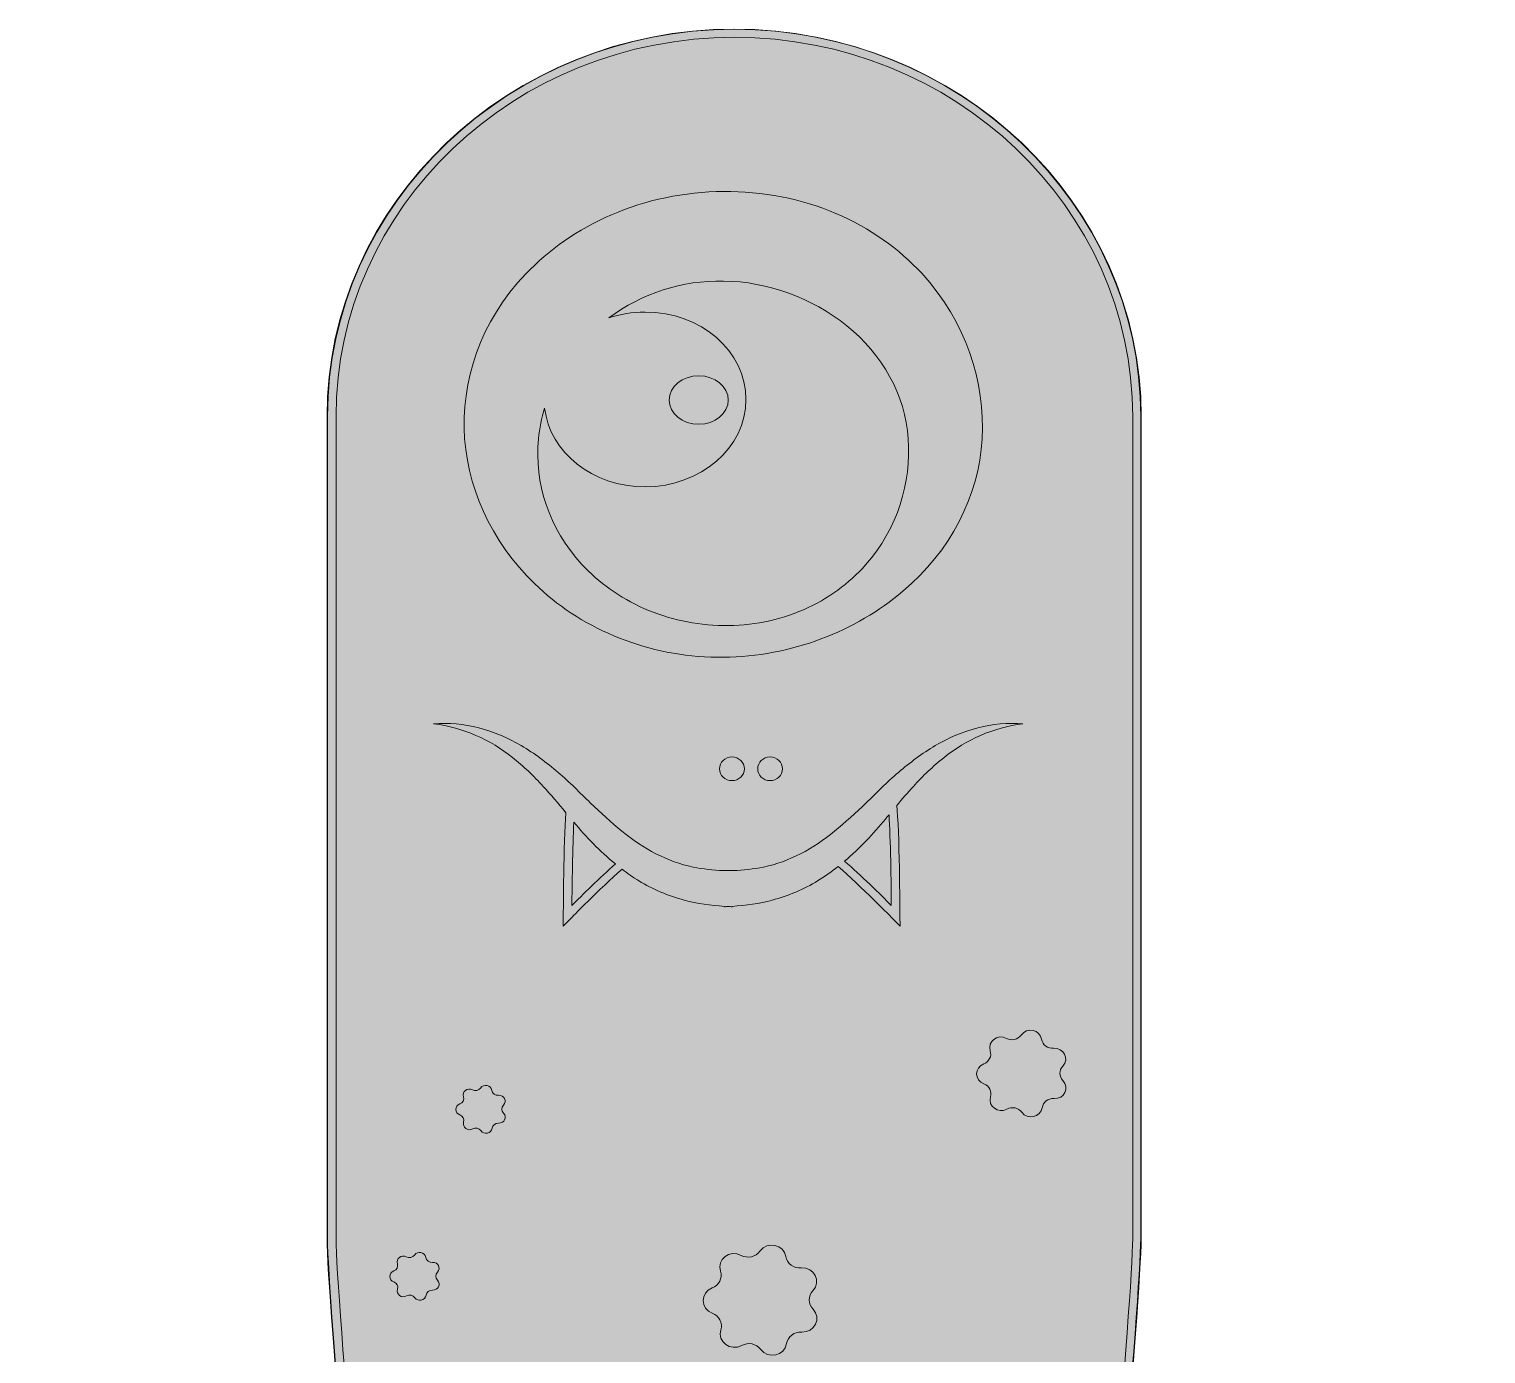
# Model space of a CAD drawing. Header units: millimetres. Extents: x 29 to 230, y -125 to -26.
# Drawn here: x 94.6 to 148.8, y -75.6 to -26.4 of the extents above; entities that cross this region are included whole.
import ezdxf

# ---------------------------------------------------------------- set-up
doc = ezdxf.new("R2010")
doc.units = ezdxf.units.MM
doc.header["$MEASUREMENT"] = 0
doc.layers.add('engraving', color=7, linetype='Continuous')
doc.layers.add('Layer 1', color=7, linetype='Continuous')

# ---------------------------------------------------------------- blocks, each defined once
blk = doc.blocks.new('block 5')
at = {"layer": 'engraving'}
h = blk.add_hatch(color=1, dxfattribs=at)
h.dxf.hatch_style = 2
edge = h.paths.add_edge_path()
edge.add_spline(control_points=[(127.799, -35.428), (126.967, -34.529), (125.886, -33.747), (124.611, -33.205), (123.339, -32.66), (121.878, -32.376), (120.43, -32.386), (118.983, -32.402), (117.537, -32.706), (116.277, -33.251), (115.012, -33.793), (113.938, -34.566), (113.088, -35.446), (111.391, -37.225), (110.66, -39.465), (110.815, -41.581), (110.977, -43.701), (112.005, -45.748), (113.735, -47.262), (115.435, -48.788), (117.918, -49.74), (120.43, -49.697), (122.943, -49.68), (125.361, -48.731), (127.1, -47.243), (128.863, -45.764), (129.934, -43.704), (130.045, -41.581), (130.15, -39.468), (129.462, -37.242), (127.799, -35.428)], knot_values=[0, 0, 0, 0, 1, 1, 1, 2, 2, 2, 3, 3, 3, 4, 4, 4, 5, 5, 5, 6, 6, 6, 7, 7, 7, 8, 8, 8, 9, 9, 9, 10, 10, 10, 10], degree=3, periodic=1)
edge = h.paths.add_edge_path()
edge.add_spline(control_points=[(125.712, -46.271), (125.108, -46.951), (124.324, -47.534), (123.41, -47.932), (122.497, -48.331), (121.463, -48.532), (120.43, -48.523), (119.397, -48.505), (118.38, -48.285), (117.478, -47.886), (116.575, -47.488), (115.797, -46.914), (115.175, -46.253), (113.933, -44.913), (113.403, -43.202), (113.558, -41.581), (113.597, -41.193), (113.676, -40.812), (113.787, -40.44), (113.975, -42.083), (115.573, -43.366), (117.518, -43.366), (119.589, -43.366), (121.268, -41.912), (121.268, -40.117), (121.268, -38.322), (119.589, -36.868), (117.518, -36.868), (117.044, -36.868), (116.592, -36.947), (116.174, -37.086), (117.39, -36.178), (118.917, -35.685), (120.43, -35.717), (122.092, -35.742), (123.71, -36.331), (125.013, -37.38), (126.321, -38.419), (127.191, -39.952), (127.302, -41.581), (127.407, -43.199), (126.92, -44.897), (125.712, -46.271)], knot_values=[0, 0, 0, 0, 1, 1, 1, 2, 2, 2, 3, 3, 3, 4, 4, 4, 5, 5, 5, 6, 6, 6, 7, 7, 7, 8, 8, 8, 9, 9, 9, 10, 10, 10, 11, 11, 11, 12, 12, 12, 13, 13, 13, 14, 14, 14, 14], degree=3, periodic=1)
edge = h.paths.add_edge_path()
edge.add_spline(control_points=[(118.417, -40.141), (118.417, -39.643), (118.909, -39.24), (119.515, -39.24), (120.121, -39.24), (120.612, -39.643), (120.612, -40.141), (120.612, -40.639), (120.121, -41.042), (119.515, -41.042), (118.909, -41.042), (118.417, -40.639), (118.417, -40.141)], knot_values=[0, 0, 0, 0, 1, 1, 1, 2, 2, 2, 3, 3, 3, 4, 4, 4, 4], degree=3, periodic=1)
at = {"layer": 'engraving', "lineweight": 0}
for points, knots in [([(127.799, -35.428), (126.967, -34.529), (125.886, -33.747), (124.611, -33.205), (123.339, -32.66), (121.878, -32.376), (120.43, -32.386), (118.983, -32.402), (117.537, -32.706), (116.277, -33.251), (115.012, -33.793), (113.938, -34.566), (113.088, -35.446), (111.391, -37.225), (110.66, -39.465), (110.815, -41.581), (110.977, -43.701), (112.005, -45.748), (113.735, -47.262), (115.435, -48.788), (117.918, -49.74), (120.43, -49.697), (122.943, -49.68), (125.361, -48.731), (127.1, -47.243), (128.863, -45.764), (129.934, -43.704), (130.045, -41.581), (130.15, -39.468), (129.462, -37.242), (127.799, -35.428)], [0, 0, 0, 0, 1, 1, 1, 2, 2, 2, 3, 3, 3, 4, 4, 4, 5, 5, 5, 6, 6, 6, 7, 7, 7, 8, 8, 8, 9, 9, 9, 10, 10, 10, 10]), ([(125.712, -46.271), (125.108, -46.951), (124.324, -47.534), (123.41, -47.932), (122.497, -48.331), (121.463, -48.532), (120.43, -48.523), (119.397, -48.505), (118.38, -48.285), (117.478, -47.886), (116.575, -47.488), (115.797, -46.914), (115.175, -46.253), (113.933, -44.913), (113.403, -43.202), (113.558, -41.581), (113.597, -41.193), (113.676, -40.812), (113.787, -40.44), (113.975, -42.083), (115.573, -43.366), (117.518, -43.366), (119.589, -43.366), (121.268, -41.912), (121.268, -40.117), (121.268, -38.322), (119.589, -36.868), (117.518, -36.868), (117.044, -36.868), (116.592, -36.947), (116.174, -37.086), (117.39, -36.178), (118.917, -35.685), (120.43, -35.717), (122.092, -35.742), (123.71, -36.331), (125.013, -37.38), (126.321, -38.419), (127.191, -39.952), (127.302, -41.581), (127.407, -43.199), (126.92, -44.897), (125.712, -46.271)], [0, 0, 0, 0, 1, 1, 1, 2, 2, 2, 3, 3, 3, 4, 4, 4, 5, 5, 5, 6, 6, 6, 7, 7, 7, 8, 8, 8, 9, 9, 9, 10, 10, 10, 11, 11, 11, 12, 12, 12, 13, 13, 13, 14, 14, 14, 14]), ([(118.417, -40.141), (118.417, -39.643), (118.909, -39.24), (119.515, -39.24), (120.121, -39.24), (120.612, -39.643), (120.612, -40.141), (120.612, -40.639), (120.121, -41.042), (119.515, -41.042), (118.909, -41.042), (118.417, -40.639), (118.417, -40.141)], [0, 0, 0, 0, 1, 1, 1, 2, 2, 2, 3, 3, 3, 4, 4, 4, 4])]:
    blk.add_open_spline(points, degree=3, knots=knots, dxfattribs=at)
blk = doc.blocks.new('block 4')
at = {"layer": 'engraving'}
h = blk.add_hatch(color=1, dxfattribs=at)
h.dxf.hatch_style = 2
edge = h.paths.add_edge_path()
edge.add_spline(control_points=[(120.838, -26.358), (112.522, -26.358), (105.718, -32.835), (105.718, -40.752), (105.718, -40.752), (105.718, -71.303), (105.718, -71.303), (105.718, -73.423), (107.071, -88.244), (107.071, -88.244), (107.071, -90.166), (108.723, -91.739), (110.741, -91.739), (112.761, -91.739), (114.412, -90.166), (114.412, -88.244), (114.412, -88.244), (114.412, -84.321), (114.412, -84.321), (116.365, -85.201), (118.543, -85.696), (120.838, -85.696), (120.838, -85.696), (120.838, -85.696), (120.838, -85.696), (123.132, -85.696), (125.31, -85.201), (127.263, -84.321), (127.263, -84.321), (127.263, -88.244), (127.263, -88.244), (127.263, -90.166), (128.915, -91.739), (130.934, -91.739), (132.953, -91.739), (134.605, -90.166), (134.605, -88.244), (134.605, -88.244), (135.957, -73.423), (135.957, -71.303), (135.957, -71.303), (135.957, -40.752), (135.957, -40.752), (135.957, -32.835), (129.154, -26.358), (120.838, -26.358), (120.838, -26.358), (120.838, -26.358), (120.838, -26.358), (120.838, -26.358), (120.838, -26.358), (120.838, -26.358)], knot_values=[0, 0, 0, 0, 1, 1, 1, 2, 2, 2, 3, 3, 3, 4, 4, 4, 5, 5, 5, 6, 6, 6, 7, 7, 7, 8, 8, 8, 9, 9, 9, 10, 10, 10, 11, 11, 11, 12, 12, 12, 13, 13, 13, 14, 14, 14, 15, 15, 15, 16, 16, 16, 17, 17, 17, 17], degree=3, periodic=1)
edge = h.paths.add_edge_path()
edge.add_spline(control_points=[(120.838, -26.659), (129, -26.659), (135.641, -32.981), (135.641, -40.752), (135.641, -40.752), (135.641, -71.303), (135.641, -71.303), (135.641, -73.386), (134.303, -88.07), (134.289, -88.218), (134.289, -88.218), (134.288, -88.231), (134.288, -88.231), (134.288, -88.231), (134.288, -88.244), (134.288, -88.244), (134.288, -90.005), (132.783, -91.437), (130.934, -91.437), (129.084, -91.437), (127.58, -90.005), (127.58, -88.244), (127.58, -88.244), (127.58, -84.321), (127.58, -84.321), (127.58, -84.321), (127.58, -83.844), (127.58, -83.844), (127.58, -83.844), (127.127, -84.048), (127.127, -84.048), (125.145, -84.942), (123.029, -85.395), (120.838, -85.395), (118.646, -85.395), (116.53, -84.942), (114.548, -84.048), (114.548, -84.048), (114.096, -83.844), (114.096, -83.844), (114.096, -83.844), (114.096, -84.321), (114.096, -84.321), (114.096, -84.321), (114.096, -88.244), (114.096, -88.244), (114.096, -90.005), (112.591, -91.437), (110.741, -91.437), (108.892, -91.437), (107.387, -90.005), (107.387, -88.244), (107.387, -88.244), (107.387, -88.231), (107.387, -88.231), (107.387, -88.231), (107.386, -88.218), (107.386, -88.218), (107.373, -88.07), (106.035, -73.386), (106.035, -71.303), (106.035, -71.303), (106.035, -40.752), (106.035, -40.752), (106.035, -32.981), (112.675, -26.659), (120.838, -26.659)], knot_values=[0, 0, 0, 0, 0.352778, 0.352778, 0.352778, 0.705556, 0.705556, 0.705556, 1.058333, 1.058333, 1.058333, 1.411111, 1.411111, 1.411111, 1.763889, 1.763889, 1.763889, 2.116667, 2.116667, 2.116667, 2.469444, 2.469444, 2.469444, 2.822222, 2.822222, 2.822222, 3.175, 3.175, 3.175, 3.527778, 3.527778, 3.527778, 3.880556, 3.880556, 3.880556, 4.233333, 4.233333, 4.233333, 4.586111, 4.586111, 4.586111, 4.938889, 4.938889, 4.938889, 5.291667, 5.291667, 5.291667, 5.644444, 5.644444, 5.644444, 5.997222, 5.997222, 5.997222, 6.35, 6.35, 6.35, 6.702778, 6.702778, 6.702778, 7.055556, 7.055556, 7.055556, 7.408333, 7.408333, 7.408333, 7.761111, 7.761111, 7.761111, 7.761111], degree=3, periodic=0)
edge.add_line((120.838, -26.659), (120.838, -26.659))
h = blk.add_hatch(color=1, dxfattribs=at)
h.dxf.hatch_style = 2
edge = h.paths.add_edge_path()
edge.add_spline(control_points=[(109.66, -52.177), (110.773, -52.307), (111.772, -52.771), (112.591, -53.424), (113.005, -53.748), (113.382, -54.112), (113.735, -54.499), (114.022, -54.81), (114.294, -55.141), (114.575, -55.478), (114.497, -56.57), (114.481, -59.183), (114.48, -59.309), (114.48, -59.309), (114.478, -59.697), (114.478, -59.697), (114.478, -59.697), (114.755, -59.412), (114.755, -59.412), (114.767, -59.399), (115.836, -58.302), (116.664, -57.578), (116.864, -57.73), (117.072, -57.877), (117.292, -58.014), (117.804, -58.324), (118.387, -58.572), (118.976, -58.727), (119.463, -58.854), (119.963, -58.93), (120.467, -58.958), (120.467, -58.958), (120.468, -58.972), (120.468, -58.972), (120.516, -58.971), (120.564, -58.967), (120.612, -58.965), (120.66, -58.967), (120.708, -58.971), (120.757, -58.972), (120.757, -58.972), (120.757, -58.958), (120.757, -58.958), (121.261, -58.93), (121.762, -58.854), (122.248, -58.727), (122.838, -58.572), (123.42, -58.324), (123.932, -58.014), (124.2, -57.848), (124.452, -57.667), (124.692, -57.478), (125.531, -58.196), (126.704, -59.399), (126.717, -59.412), (126.717, -59.412), (126.994, -59.697), (126.994, -59.697), (126.994, -59.697), (126.991, -59.309), (126.991, -59.309), (126.991, -59.171), (126.972, -56.049), (126.873, -55.211), (127.076, -54.967), (127.279, -54.728), (127.489, -54.499), (127.842, -54.112), (128.22, -53.748), (128.633, -53.424), (129.452, -52.771), (130.452, -52.307), (131.564, -52.177), (130.447, -52.074), (129.286, -52.411), (128.306, -52.985), (127.816, -53.275), (127.363, -53.616), (126.936, -53.979), (126.506, -54.344), (126.123, -54.745), (125.739, -55.111), (124.966, -55.846), (124.189, -56.553), (123.3, -57.002), (122.857, -57.229), (122.408, -57.398), (121.921, -57.499), (121.55, -57.575), (121.173, -57.616), (120.795, -57.625), (120.795, -57.625), (120.795, -57.623), (120.795, -57.623), (120.79, -57.624), (120.785, -57.624), (120.78, -57.624), (120.724, -57.626), (120.668, -57.624), (120.612, -57.625), (120.556, -57.624), (120.5, -57.626), (120.444, -57.624), (120.439, -57.624), (120.434, -57.624), (120.43, -57.623), (120.43, -57.623), (120.43, -57.625), (120.43, -57.625), (120.052, -57.616), (119.674, -57.575), (119.304, -57.499), (118.816, -57.398), (118.367, -57.229), (117.924, -57.002), (117.035, -56.553), (116.259, -55.846), (115.485, -55.111), (115.101, -54.745), (114.718, -54.344), (114.288, -53.979), (113.862, -53.616), (113.408, -53.275), (112.918, -52.985), (111.938, -52.411), (110.777, -52.074), (109.66, -52.177)], knot_values=[0, 0, 0, 0, 1, 1, 1, 2, 2, 2, 3, 3, 3, 4, 4, 4, 5, 5, 5, 6, 6, 6, 7, 7, 7, 8, 8, 8, 9, 9, 9, 10, 10, 10, 11, 11, 11, 12, 12, 12, 13, 13, 13, 14, 14, 14, 15, 15, 15, 16, 16, 16, 17, 17, 17, 18, 18, 18, 19, 19, 19, 20, 20, 20, 21, 21, 21, 22, 22, 22, 23, 23, 23, 24, 24, 24, 25, 25, 25, 26, 26, 26, 27, 27, 27, 28, 28, 28, 29, 29, 29, 30, 30, 30, 31, 31, 31, 32, 32, 32, 33, 33, 33, 34, 34, 34, 35, 35, 35, 36, 36, 36, 37, 37, 37, 38, 38, 38, 39, 39, 39, 40, 40, 40, 41, 41, 41, 42, 42, 42, 42], degree=3, periodic=1)
edge = h.paths.add_edge_path()
edge.add_spline(control_points=[(124.933, -57.279), (125.503, -56.794), (125.998, -56.257), (126.451, -55.716), (126.497, -55.662), (126.54, -55.61), (126.585, -55.556), (126.642, -56.411), (126.664, -58.152), (126.671, -58.925), (126.275, -58.527), (125.534, -57.796), (124.933, -57.279)], knot_values=[0, 0, 0, 0, 1, 1, 1, 2, 2, 2, 3, 3, 3, 4, 4, 4, 4], degree=3, periodic=1)
edge = h.paths.add_edge_path()
edge.add_spline(control_points=[(114.8, -58.925), (114.807, -58.227), (114.826, -56.742), (114.871, -55.83), (115.331, -56.372), (115.835, -56.906), (116.418, -57.383), (115.841, -57.891), (115.17, -58.553), (114.8, -58.925)], knot_values=[0, 0, 0, 0, 1, 1, 1, 2, 2, 2, 3, 3, 3, 3], degree=3, periodic=1)
h = blk.add_hatch(color=1, dxfattribs=at)
h.dxf.hatch_style = 2
edge = h.paths.add_edge_path()
edge.add_spline(control_points=[(120.286, -53.846), (120.286, -54.089), (120.493, -54.285), (120.747, -54.285), (121.002, -54.285), (121.209, -54.089), (121.209, -53.846), (121.209, -53.603), (121.002, -53.407), (120.747, -53.407), (120.493, -53.407), (120.286, -53.603), (120.286, -53.846)], knot_values=[0, 0, 0, 0, 1, 1, 1, 2, 2, 2, 3, 3, 3, 4, 4, 4, 4], degree=3, periodic=1)
h = blk.add_hatch(color=1, dxfattribs=at)
h.dxf.hatch_style = 2
edge = h.paths.add_edge_path()
edge.add_spline(control_points=[(121.705, -53.846), (121.705, -54.089), (121.911, -54.285), (122.166, -54.285), (122.421, -54.285), (122.627, -54.089), (122.627, -53.846), (122.627, -53.603), (122.421, -53.407), (122.166, -53.407), (121.911, -53.407), (121.705, -53.603), (121.705, -53.846)], knot_values=[0, 0, 0, 0, 1, 1, 1, 2, 2, 2, 3, 3, 3, 4, 4, 4, 4], degree=3, periodic=1)
h = blk.add_hatch(color=1, dxfattribs=at)
h.dxf.hatch_style = 2
edge = h.paths.add_edge_path()
edge.add_spline(control_points=[(130.968, -66.495), (130.968, -66.495), (130.968, -66.495), (130.968, -66.495), (131.156, -66.391), (131.397, -66.442), (131.521, -66.612), (131.521, -66.612), (131.521, -66.612), (131.521, -66.612), (131.737, -66.907), (132.222, -66.799), (132.276, -66.442), (132.276, -66.442), (132.276, -66.442), (132.276, -66.442), (132.308, -66.237), (132.499, -66.09), (132.717, -66.103), (132.717, -66.103), (132.717, -66.103), (132.717, -66.103), (133.094, -66.127), (133.307, -65.698), (133.048, -65.435), (133.048, -65.435), (133.048, -65.435), (133.048, -65.435), (132.9, -65.284), (132.898, -65.05), (133.044, -64.896), (133.044, -64.896), (133.044, -64.896), (133.044, -64.896), (133.299, -64.63), (133.08, -64.204), (132.703, -64.233), (132.703, -64.233), (132.703, -64.233), (132.703, -64.233), (132.486, -64.25), (132.292, -64.105), (132.258, -63.9), (132.258, -63.9), (132.258, -63.9), (132.258, -63.9), (132.198, -63.544), (131.712, -63.442), (131.5, -63.741), (131.5, -63.741), (131.5, -63.741), (131.5, -63.741), (131.378, -63.912), (131.138, -63.966), (130.949, -63.864), (130.949, -63.864), (130.949, -63.864), (130.949, -63.864), (130.62, -63.687), (130.232, -63.985), (130.346, -64.329), (130.346, -64.329), (130.346, -64.329), (130.346, -64.329), (130.411, -64.527), (130.305, -64.739), (130.103, -64.816), (130.103, -64.816), (130.103, -64.816), (130.103, -64.816), (129.753, -64.951), (129.756, -65.425), (130.109, -65.555), (130.109, -65.555), (130.109, -65.555), (130.109, -65.555), (130.312, -65.63), (130.42, -65.84), (130.358, -66.039), (130.358, -66.039), (130.358, -66.039), (130.358, -66.039), (130.25, -66.384), (130.641, -66.677), (130.968, -66.495)], knot_values=[0, 0, 0, 0, 1, 1, 1, 2, 2, 2, 3, 3, 3, 4, 4, 4, 5, 5, 5, 6, 6, 6, 7, 7, 7, 8, 8, 8, 9, 9, 9, 10, 10, 10, 11, 11, 11, 12, 12, 12, 13, 13, 13, 14, 14, 14, 15, 15, 15, 16, 16, 16, 17, 17, 17, 18, 18, 18, 19, 19, 19, 20, 20, 20, 21, 21, 21, 22, 22, 22, 23, 23, 23, 24, 24, 24, 25, 25, 25, 26, 26, 26, 27, 27, 27, 28, 28, 28, 28], degree=3, periodic=1)
h = blk.add_hatch(color=1, dxfattribs=at)
h.dxf.hatch_style = 2
edge = h.paths.add_edge_path()
edge.add_spline(control_points=[(111.113, -67.231), (111.113, -67.231), (111.113, -67.231), (111.113, -67.231), (111.217, -67.173), (111.349, -67.201), (111.418, -67.295), (111.418, -67.295), (111.418, -67.295), (111.418, -67.295), (111.537, -67.458), (111.805, -67.398), (111.835, -67.201), (111.835, -67.201), (111.835, -67.201), (111.835, -67.201), (111.852, -67.088), (111.958, -67.007), (112.078, -67.014), (112.078, -67.014), (112.078, -67.014), (112.078, -67.014), (112.287, -67.027), (112.404, -66.791), (112.261, -66.646), (112.261, -66.646), (112.261, -66.646), (112.261, -66.646), (112.179, -66.562), (112.178, -66.432), (112.259, -66.348), (112.259, -66.348), (112.259, -66.348), (112.259, -66.348), (112.4, -66.201), (112.279, -65.966), (112.071, -65.982), (112.071, -65.982), (112.071, -65.982), (112.071, -65.982), (111.951, -65.991), (111.844, -65.911), (111.825, -65.798), (111.825, -65.798), (111.825, -65.798), (111.825, -65.798), (111.792, -65.601), (111.523, -65.545), (111.406, -65.71), (111.406, -65.71), (111.406, -65.71), (111.406, -65.71), (111.339, -65.805), (111.207, -65.834), (111.102, -65.778), (111.102, -65.778), (111.102, -65.778), (111.102, -65.778), (110.92, -65.68), (110.707, -65.845), (110.769, -66.035), (110.769, -66.035), (110.769, -66.035), (110.769, -66.035), (110.805, -66.144), (110.747, -66.261), (110.635, -66.304), (110.635, -66.304), (110.635, -66.304), (110.635, -66.304), (110.442, -66.378), (110.444, -66.64), (110.638, -66.711), (110.638, -66.711), (110.638, -66.711), (110.638, -66.711), (110.75, -66.753), (110.81, -66.869), (110.776, -66.979), (110.776, -66.979), (110.776, -66.979), (110.776, -66.979), (110.716, -67.169), (110.932, -67.331), (111.113, -67.231)], knot_values=[0, 0, 0, 0, 1, 1, 1, 2, 2, 2, 3, 3, 3, 4, 4, 4, 5, 5, 5, 6, 6, 6, 7, 7, 7, 8, 8, 8, 9, 9, 9, 10, 10, 10, 11, 11, 11, 12, 12, 12, 13, 13, 13, 14, 14, 14, 15, 15, 15, 16, 16, 16, 17, 17, 17, 18, 18, 18, 19, 19, 19, 20, 20, 20, 21, 21, 21, 22, 22, 22, 23, 23, 23, 24, 24, 24, 25, 25, 25, 26, 26, 26, 27, 27, 27, 28, 28, 28, 28], degree=3, periodic=1)
h = blk.add_hatch(color=1, dxfattribs=at)
h.dxf.hatch_style = 2
edge = h.paths.add_edge_path()
edge.add_spline(control_points=[(121.112, -75.28), (121.112, -75.28), (121.112, -75.28), (121.112, -75.28), (121.352, -75.147), (121.658, -75.211), (121.816, -75.428), (121.816, -75.428), (121.816, -75.428), (121.816, -75.428), (122.091, -75.804), (122.709, -75.666), (122.778, -75.212), (122.778, -75.212), (122.778, -75.212), (122.778, -75.212), (122.818, -74.951), (123.062, -74.763), (123.339, -74.78), (123.339, -74.78), (123.339, -74.78), (123.339, -74.78), (123.819, -74.811), (124.09, -74.265), (123.761, -73.93), (123.761, -73.93), (123.761, -73.93), (123.761, -73.93), (123.572, -73.738), (123.569, -73.439), (123.756, -73.244), (123.756, -73.244), (123.756, -73.244), (123.756, -73.244), (124.08, -72.905), (123.801, -72.363), (123.321, -72.399), (123.321, -72.399), (123.321, -72.399), (123.321, -72.399), (123.045, -72.42), (122.798, -72.236), (122.754, -71.975), (122.754, -71.975), (122.754, -71.975), (122.754, -71.975), (122.678, -71.522), (122.059, -71.392), (121.79, -71.772), (121.79, -71.772), (121.79, -71.772), (121.79, -71.772), (121.635, -71.991), (121.329, -72.06), (121.088, -71.93), (121.088, -71.93), (121.088, -71.93), (121.088, -71.93), (120.669, -71.704), (120.176, -72.084), (120.32, -72.521), (120.32, -72.521), (120.32, -72.521), (120.32, -72.521), (120.403, -72.773), (120.269, -73.043), (120.012, -73.142), (120.012, -73.142), (120.012, -73.142), (120.012, -73.142), (119.565, -73.313), (119.569, -73.917), (120.018, -74.082), (120.018, -74.082), (120.018, -74.082), (120.018, -74.082), (120.277, -74.177), (120.415, -74.446), (120.336, -74.698), (120.336, -74.698), (120.336, -74.698), (120.336, -74.698), (120.198, -75.138), (120.696, -75.511), (121.112, -75.28)], knot_values=[0, 0, 0, 0, 1, 1, 1, 2, 2, 2, 3, 3, 3, 4, 4, 4, 5, 5, 5, 6, 6, 6, 7, 7, 7, 8, 8, 8, 9, 9, 9, 10, 10, 10, 11, 11, 11, 12, 12, 12, 13, 13, 13, 14, 14, 14, 15, 15, 15, 16, 16, 16, 17, 17, 17, 18, 18, 18, 19, 19, 19, 20, 20, 20, 21, 21, 21, 22, 22, 22, 23, 23, 23, 24, 24, 24, 25, 25, 25, 26, 26, 26, 27, 27, 27, 28, 28, 28, 28], degree=3, periodic=1)
h = blk.add_hatch(color=1, dxfattribs=at)
h.dxf.hatch_style = 2
edge = h.paths.add_edge_path()
edge.add_spline(control_points=[(108.657, -73.439), (108.657, -73.439), (108.657, -73.439), (108.657, -73.439), (108.76, -73.381), (108.893, -73.409), (108.962, -73.503), (108.962, -73.503), (108.962, -73.503), (108.962, -73.503), (109.081, -73.666), (109.349, -73.606), (109.379, -73.409), (109.379, -73.409), (109.379, -73.409), (109.379, -73.409), (109.396, -73.296), (109.502, -73.215), (109.622, -73.222), (109.622, -73.222), (109.622, -73.222), (109.622, -73.222), (109.83, -73.235), (109.948, -72.999), (109.805, -72.853), (109.805, -72.853), (109.805, -72.853), (109.805, -72.853), (109.723, -72.77), (109.722, -72.64), (109.803, -72.556), (109.803, -72.556), (109.803, -72.556), (109.803, -72.556), (109.944, -72.409), (109.823, -72.174), (109.614, -72.19), (109.614, -72.19), (109.614, -72.19), (109.614, -72.19), (109.495, -72.199), (109.388, -72.119), (109.369, -72.006), (109.369, -72.006), (109.369, -72.006), (109.369, -72.006), (109.336, -71.809), (109.067, -71.753), (108.95, -71.918), (108.95, -71.918), (108.95, -71.918), (108.95, -71.918), (108.883, -72.013), (108.751, -72.042), (108.646, -71.986), (108.646, -71.986), (108.646, -71.986), (108.646, -71.986), (108.464, -71.888), (108.25, -72.053), (108.313, -72.243), (108.313, -72.243), (108.313, -72.243), (108.313, -72.243), (108.349, -72.352), (108.291, -72.469), (108.179, -72.511), (108.179, -72.511), (108.179, -72.511), (108.179, -72.511), (107.986, -72.586), (107.987, -72.848), (108.182, -72.919), (108.182, -72.919), (108.182, -72.919), (108.182, -72.919), (108.294, -72.961), (108.354, -73.077), (108.32, -73.187), (108.32, -73.187), (108.32, -73.187), (108.32, -73.187), (108.26, -73.377), (108.476, -73.539), (108.657, -73.439)], knot_values=[0, 0, 0, 0, 1, 1, 1, 2, 2, 2, 3, 3, 3, 4, 4, 4, 5, 5, 5, 6, 6, 6, 7, 7, 7, 8, 8, 8, 9, 9, 9, 10, 10, 10, 11, 11, 11, 12, 12, 12, 13, 13, 13, 14, 14, 14, 15, 15, 15, 16, 16, 16, 17, 17, 17, 18, 18, 18, 19, 19, 19, 20, 20, 20, 21, 21, 21, 22, 22, 22, 23, 23, 23, 24, 24, 24, 25, 25, 25, 26, 26, 26, 27, 27, 27, 28, 28, 28, 28], degree=3, periodic=1)
at = {"layer": 'engraving', "lineweight": 0}
for points, knots in [([(120.838, -26.358), (112.522, -26.358), (105.718, -32.835), (105.718, -40.752), (105.718, -40.752), (105.718, -71.303), (105.718, -71.303), (105.718, -73.423), (107.071, -88.244), (107.071, -88.244), (107.071, -90.166), (108.723, -91.739), (110.741, -91.739), (112.761, -91.739), (114.412, -90.166), (114.412, -88.244), (114.412, -88.244), (114.412, -84.321), (114.412, -84.321), (116.365, -85.201), (118.543, -85.696), (120.838, -85.696), (120.838, -85.696), (120.838, -85.696), (120.838, -85.696), (123.132, -85.696), (125.31, -85.201), (127.263, -84.321), (127.263, -84.321), (127.263, -88.244), (127.263, -88.244), (127.263, -90.166), (128.915, -91.739), (130.934, -91.739), (132.953, -91.739), (134.605, -90.166), (134.605, -88.244), (134.605, -88.244), (135.957, -73.423), (135.957, -71.303), (135.957, -71.303), (135.957, -40.752), (135.957, -40.752), (135.957, -32.835), (129.154, -26.358), (120.838, -26.358), (120.838, -26.358), (120.838, -26.358), (120.838, -26.358), (120.838, -26.358), (120.838, -26.358), (120.838, -26.358)], [0, 0, 0, 0, 1, 1, 1, 2, 2, 2, 3, 3, 3, 4, 4, 4, 5, 5, 5, 6, 6, 6, 7, 7, 7, 8, 8, 8, 9, 9, 9, 10, 10, 10, 11, 11, 11, 12, 12, 12, 13, 13, 13, 14, 14, 14, 15, 15, 15, 16, 16, 16, 17, 17, 17, 17]), ([(120.838, -26.659), (129, -26.659), (135.641, -32.981), (135.641, -40.752), (135.641, -40.752), (135.641, -71.303), (135.641, -71.303), (135.641, -73.386), (134.303, -88.07), (134.289, -88.218), (134.289, -88.218), (134.288, -88.231), (134.288, -88.231), (134.288, -88.231), (134.288, -88.244), (134.288, -88.244), (134.288, -90.005), (132.783, -91.437), (130.934, -91.437), (129.084, -91.437), (127.58, -90.005), (127.58, -88.244), (127.58, -88.244), (127.58, -84.321), (127.58, -84.321), (127.58, -84.321), (127.58, -83.844), (127.58, -83.844), (127.58, -83.844), (127.127, -84.048), (127.127, -84.048), (125.145, -84.942), (123.029, -85.395), (120.838, -85.395), (118.646, -85.395), (116.53, -84.942), (114.548, -84.048), (114.548, -84.048), (114.096, -83.844), (114.096, -83.844), (114.096, -83.844), (114.096, -84.321), (114.096, -84.321), (114.096, -84.321), (114.096, -88.244), (114.096, -88.244), (114.096, -90.005), (112.591, -91.437), (110.741, -91.437), (108.892, -91.437), (107.387, -90.005), (107.387, -88.244), (107.387, -88.244), (107.387, -88.231), (107.387, -88.231), (107.387, -88.231), (107.386, -88.218), (107.386, -88.218), (107.373, -88.07), (106.035, -73.386), (106.035, -71.303), (106.035, -71.303), (106.035, -40.752), (106.035, -40.752), (106.035, -32.981), (112.675, -26.659), (120.838, -26.659)], [0, 0, 0, 0, 1, 1, 1, 2, 2, 2, 3, 3, 3, 4, 4, 4, 5, 5, 5, 6, 6, 6, 7, 7, 7, 8, 8, 8, 9, 9, 9, 10, 10, 10, 11, 11, 11, 12, 12, 12, 13, 13, 13, 14, 14, 14, 15, 15, 15, 16, 16, 16, 17, 17, 17, 18, 18, 18, 19, 19, 19, 20, 20, 20, 21, 21, 21, 22, 22, 22, 22]), ([(109.66, -52.177), (110.773, -52.307), (111.772, -52.771), (112.591, -53.424), (113.005, -53.748), (113.382, -54.112), (113.735, -54.499), (114.022, -54.81), (114.294, -55.141), (114.575, -55.478), (114.497, -56.57), (114.481, -59.183), (114.48, -59.309), (114.48, -59.309), (114.478, -59.697), (114.478, -59.697), (114.478, -59.697), (114.755, -59.412), (114.755, -59.412), (114.767, -59.399), (115.836, -58.302), (116.664, -57.578), (116.864, -57.73), (117.072, -57.877), (117.292, -58.014), (117.804, -58.324), (118.387, -58.572), (118.976, -58.727), (119.463, -58.854), (119.963, -58.93), (120.467, -58.958), (120.467, -58.958), (120.468, -58.972), (120.468, -58.972), (120.516, -58.971), (120.564, -58.967), (120.612, -58.965), (120.66, -58.967), (120.708, -58.971), (120.757, -58.972), (120.757, -58.972), (120.757, -58.958), (120.757, -58.958), (121.261, -58.93), (121.762, -58.854), (122.248, -58.727), (122.838, -58.572), (123.42, -58.324), (123.932, -58.014), (124.2, -57.848), (124.452, -57.667), (124.692, -57.478), (125.531, -58.196), (126.704, -59.399), (126.717, -59.412), (126.717, -59.412), (126.994, -59.697), (126.994, -59.697), (126.994, -59.697), (126.991, -59.309), (126.991, -59.309), (126.991, -59.171), (126.972, -56.049), (126.873, -55.211), (127.076, -54.967), (127.279, -54.728), (127.489, -54.499), (127.842, -54.112), (128.22, -53.748), (128.633, -53.424), (129.452, -52.771), (130.452, -52.307), (131.564, -52.177), (130.447, -52.074), (129.286, -52.411), (128.306, -52.985), (127.816, -53.275), (127.363, -53.616), (126.936, -53.979), (126.506, -54.344), (126.123, -54.745), (125.739, -55.111), (124.966, -55.846), (124.189, -56.553), (123.3, -57.002), (122.857, -57.229), (122.408, -57.398), (121.921, -57.499), (121.55, -57.575), (121.173, -57.616), (120.795, -57.625), (120.795, -57.625), (120.795, -57.623), (120.795, -57.623), (120.79, -57.624), (120.785, -57.624), (120.78, -57.624), (120.724, -57.626), (120.668, -57.624), (120.612, -57.625), (120.556, -57.624), (120.5, -57.626), (120.444, -57.624), (120.439, -57.624), (120.434, -57.624), (120.43, -57.623), (120.43, -57.623), (120.43, -57.625), (120.43, -57.625), (120.052, -57.616), (119.674, -57.575), (119.304, -57.499), (118.816, -57.398), (118.367, -57.229), (117.924, -57.002), (117.035, -56.553), (116.259, -55.846), (115.485, -55.111), (115.101, -54.745), (114.718, -54.344), (114.288, -53.979), (113.862, -53.616), (113.408, -53.275), (112.918, -52.985), (111.938, -52.411), (110.777, -52.074), (109.66, -52.177)], [0, 0, 0, 0, 1, 1, 1, 2, 2, 2, 3, 3, 3, 4, 4, 4, 5, 5, 5, 6, 6, 6, 7, 7, 7, 8, 8, 8, 9, 9, 9, 10, 10, 10, 11, 11, 11, 12, 12, 12, 13, 13, 13, 14, 14, 14, 15, 15, 15, 16, 16, 16, 17, 17, 17, 18, 18, 18, 19, 19, 19, 20, 20, 20, 21, 21, 21, 22, 22, 22, 23, 23, 23, 24, 24, 24, 25, 25, 25, 26, 26, 26, 27, 27, 27, 28, 28, 28, 29, 29, 29, 30, 30, 30, 31, 31, 31, 32, 32, 32, 33, 33, 33, 34, 34, 34, 35, 35, 35, 36, 36, 36, 37, 37, 37, 38, 38, 38, 39, 39, 39, 40, 40, 40, 41, 41, 41, 42, 42, 42, 42]), ([(120.286, -53.846), (120.286, -54.089), (120.493, -54.285), (120.747, -54.285), (121.002, -54.285), (121.209, -54.089), (121.209, -53.846), (121.209, -53.603), (121.002, -53.407), (120.747, -53.407), (120.493, -53.407), (120.286, -53.603), (120.286, -53.846)], [0, 0, 0, 0, 1, 1, 1, 2, 2, 2, 3, 3, 3, 4, 4, 4, 4]), ([(121.705, -53.846), (121.705, -54.089), (121.911, -54.285), (122.166, -54.285), (122.421, -54.285), (122.627, -54.089), (122.627, -53.846), (122.627, -53.603), (122.421, -53.407), (122.166, -53.407), (121.911, -53.407), (121.705, -53.603), (121.705, -53.846)], [0, 0, 0, 0, 1, 1, 1, 2, 2, 2, 3, 3, 3, 4, 4, 4, 4]), ([(124.933, -57.279), (125.503, -56.794), (125.998, -56.257), (126.451, -55.716), (126.497, -55.662), (126.54, -55.61), (126.585, -55.556), (126.642, -56.411), (126.664, -58.152), (126.671, -58.925), (126.275, -58.527), (125.534, -57.796), (124.933, -57.279)], [0, 0, 0, 0, 1, 1, 1, 2, 2, 2, 3, 3, 3, 4, 4, 4, 4]), ([(114.8, -58.925), (114.807, -58.227), (114.826, -56.742), (114.871, -55.83), (115.331, -56.372), (115.835, -56.906), (116.418, -57.383), (115.841, -57.891), (115.17, -58.553), (114.8, -58.925)], [0, 0, 0, 0, 1, 1, 1, 2, 2, 2, 3, 3, 3, 3]), ([(130.968, -66.495), (130.968, -66.495), (130.968, -66.495), (130.968, -66.495), (131.156, -66.391), (131.397, -66.442), (131.521, -66.612), (131.521, -66.612), (131.521, -66.612), (131.521, -66.612), (131.737, -66.907), (132.222, -66.799), (132.276, -66.442), (132.276, -66.442), (132.276, -66.442), (132.276, -66.442), (132.308, -66.237), (132.499, -66.09), (132.717, -66.103), (132.717, -66.103), (132.717, -66.103), (132.717, -66.103), (133.094, -66.127), (133.307, -65.698), (133.048, -65.435), (133.048, -65.435), (133.048, -65.435), (133.048, -65.435), (132.9, -65.284), (132.898, -65.05), (133.044, -64.896), (133.044, -64.896), (133.044, -64.896), (133.044, -64.896), (133.299, -64.63), (133.08, -64.204), (132.703, -64.233), (132.703, -64.233), (132.703, -64.233), (132.703, -64.233), (132.486, -64.25), (132.292, -64.105), (132.258, -63.9), (132.258, -63.9), (132.258, -63.9), (132.258, -63.9), (132.198, -63.544), (131.712, -63.442), (131.5, -63.741), (131.5, -63.741), (131.5, -63.741), (131.5, -63.741), (131.378, -63.912), (131.138, -63.966), (130.949, -63.864), (130.949, -63.864), (130.949, -63.864), (130.949, -63.864), (130.62, -63.687), (130.232, -63.985), (130.346, -64.329), (130.346, -64.329), (130.346, -64.329), (130.346, -64.329), (130.411, -64.527), (130.305, -64.739), (130.103, -64.816), (130.103, -64.816), (130.103, -64.816), (130.103, -64.816), (129.753, -64.951), (129.756, -65.425), (130.109, -65.555), (130.109, -65.555), (130.109, -65.555), (130.109, -65.555), (130.312, -65.63), (130.42, -65.84), (130.358, -66.039), (130.358, -66.039), (130.358, -66.039), (130.358, -66.039), (130.25, -66.384), (130.641, -66.677), (130.968, -66.495)], [0, 0, 0, 0, 1, 1, 1, 2, 2, 2, 3, 3, 3, 4, 4, 4, 5, 5, 5, 6, 6, 6, 7, 7, 7, 8, 8, 8, 9, 9, 9, 10, 10, 10, 11, 11, 11, 12, 12, 12, 13, 13, 13, 14, 14, 14, 15, 15, 15, 16, 16, 16, 17, 17, 17, 18, 18, 18, 19, 19, 19, 20, 20, 20, 21, 21, 21, 22, 22, 22, 23, 23, 23, 24, 24, 24, 25, 25, 25, 26, 26, 26, 27, 27, 27, 28, 28, 28, 28]), ([(111.113, -67.231), (111.113, -67.231), (111.113, -67.231), (111.113, -67.231), (111.217, -67.173), (111.349, -67.201), (111.418, -67.295), (111.418, -67.295), (111.418, -67.295), (111.418, -67.295), (111.537, -67.458), (111.805, -67.398), (111.835, -67.201), (111.835, -67.201), (111.835, -67.201), (111.835, -67.201), (111.852, -67.088), (111.958, -67.007), (112.078, -67.014), (112.078, -67.014), (112.078, -67.014), (112.078, -67.014), (112.287, -67.027), (112.404, -66.791), (112.261, -66.646), (112.261, -66.646), (112.261, -66.646), (112.261, -66.646), (112.179, -66.562), (112.178, -66.432), (112.259, -66.348), (112.259, -66.348), (112.259, -66.348), (112.259, -66.348), (112.4, -66.201), (112.279, -65.966), (112.071, -65.982), (112.071, -65.982), (112.071, -65.982), (112.071, -65.982), (111.951, -65.991), (111.844, -65.911), (111.825, -65.798), (111.825, -65.798), (111.825, -65.798), (111.825, -65.798), (111.792, -65.601), (111.523, -65.545), (111.406, -65.71), (111.406, -65.71), (111.406, -65.71), (111.406, -65.71), (111.339, -65.805), (111.207, -65.834), (111.102, -65.778), (111.102, -65.778), (111.102, -65.778), (111.102, -65.778), (110.92, -65.68), (110.707, -65.845), (110.769, -66.035), (110.769, -66.035), (110.769, -66.035), (110.769, -66.035), (110.805, -66.144), (110.747, -66.261), (110.635, -66.304), (110.635, -66.304), (110.635, -66.304), (110.635, -66.304), (110.442, -66.378), (110.444, -66.64), (110.638, -66.711), (110.638, -66.711), (110.638, -66.711), (110.638, -66.711), (110.75, -66.753), (110.81, -66.869), (110.776, -66.979), (110.776, -66.979), (110.776, -66.979), (110.776, -66.979), (110.716, -67.169), (110.932, -67.331), (111.113, -67.231)], [0, 0, 0, 0, 1, 1, 1, 2, 2, 2, 3, 3, 3, 4, 4, 4, 5, 5, 5, 6, 6, 6, 7, 7, 7, 8, 8, 8, 9, 9, 9, 10, 10, 10, 11, 11, 11, 12, 12, 12, 13, 13, 13, 14, 14, 14, 15, 15, 15, 16, 16, 16, 17, 17, 17, 18, 18, 18, 19, 19, 19, 20, 20, 20, 21, 21, 21, 22, 22, 22, 23, 23, 23, 24, 24, 24, 25, 25, 25, 26, 26, 26, 27, 27, 27, 28, 28, 28, 28]), ([(121.112, -75.28), (121.112, -75.28), (121.112, -75.28), (121.112, -75.28), (121.352, -75.147), (121.658, -75.211), (121.816, -75.428), (121.816, -75.428), (121.816, -75.428), (121.816, -75.428), (122.091, -75.804), (122.709, -75.666), (122.778, -75.212), (122.778, -75.212), (122.778, -75.212), (122.778, -75.212), (122.818, -74.951), (123.062, -74.763), (123.339, -74.78), (123.339, -74.78), (123.339, -74.78), (123.339, -74.78), (123.819, -74.811), (124.09, -74.265), (123.761, -73.93), (123.761, -73.93), (123.761, -73.93), (123.761, -73.93), (123.572, -73.738), (123.569, -73.439), (123.756, -73.244), (123.756, -73.244), (123.756, -73.244), (123.756, -73.244), (124.08, -72.905), (123.801, -72.363), (123.321, -72.399), (123.321, -72.399), (123.321, -72.399), (123.321, -72.399), (123.045, -72.42), (122.798, -72.236), (122.754, -71.975), (122.754, -71.975), (122.754, -71.975), (122.754, -71.975), (122.678, -71.522), (122.059, -71.392), (121.79, -71.772), (121.79, -71.772), (121.79, -71.772), (121.79, -71.772), (121.635, -71.991), (121.329, -72.06), (121.088, -71.93), (121.088, -71.93), (121.088, -71.93), (121.088, -71.93), (120.669, -71.704), (120.176, -72.084), (120.32, -72.521), (120.32, -72.521), (120.32, -72.521), (120.32, -72.521), (120.403, -72.773), (120.269, -73.043), (120.012, -73.142), (120.012, -73.142), (120.012, -73.142), (120.012, -73.142), (119.565, -73.313), (119.569, -73.917), (120.018, -74.082), (120.018, -74.082), (120.018, -74.082), (120.018, -74.082), (120.277, -74.177), (120.415, -74.446), (120.336, -74.698), (120.336, -74.698), (120.336, -74.698), (120.336, -74.698), (120.198, -75.138), (120.696, -75.511), (121.112, -75.28)], [0, 0, 0, 0, 1, 1, 1, 2, 2, 2, 3, 3, 3, 4, 4, 4, 5, 5, 5, 6, 6, 6, 7, 7, 7, 8, 8, 8, 9, 9, 9, 10, 10, 10, 11, 11, 11, 12, 12, 12, 13, 13, 13, 14, 14, 14, 15, 15, 15, 16, 16, 16, 17, 17, 17, 18, 18, 18, 19, 19, 19, 20, 20, 20, 21, 21, 21, 22, 22, 22, 23, 23, 23, 24, 24, 24, 25, 25, 25, 26, 26, 26, 27, 27, 27, 28, 28, 28, 28]), ([(108.657, -73.439), (108.657, -73.439), (108.657, -73.439), (108.657, -73.439), (108.76, -73.381), (108.893, -73.409), (108.962, -73.503), (108.962, -73.503), (108.962, -73.503), (108.962, -73.503), (109.081, -73.666), (109.349, -73.606), (109.379, -73.409), (109.379, -73.409), (109.379, -73.409), (109.379, -73.409), (109.396, -73.296), (109.502, -73.215), (109.622, -73.222), (109.622, -73.222), (109.622, -73.222), (109.622, -73.222), (109.83, -73.235), (109.948, -72.999), (109.805, -72.853), (109.805, -72.853), (109.805, -72.853), (109.805, -72.853), (109.723, -72.77), (109.722, -72.64), (109.803, -72.556), (109.803, -72.556), (109.803, -72.556), (109.803, -72.556), (109.944, -72.409), (109.823, -72.174), (109.614, -72.19), (109.614, -72.19), (109.614, -72.19), (109.614, -72.19), (109.495, -72.199), (109.388, -72.119), (109.369, -72.006), (109.369, -72.006), (109.369, -72.006), (109.369, -72.006), (109.336, -71.809), (109.067, -71.753), (108.95, -71.918), (108.95, -71.918), (108.95, -71.918), (108.95, -71.918), (108.883, -72.013), (108.751, -72.042), (108.646, -71.986), (108.646, -71.986), (108.646, -71.986), (108.646, -71.986), (108.464, -71.888), (108.25, -72.053), (108.313, -72.243), (108.313, -72.243), (108.313, -72.243), (108.313, -72.243), (108.349, -72.352), (108.291, -72.469), (108.179, -72.511), (108.179, -72.511), (108.179, -72.511), (108.179, -72.511), (107.986, -72.586), (107.987, -72.848), (108.182, -72.919), (108.182, -72.919), (108.182, -72.919), (108.182, -72.919), (108.294, -72.961), (108.354, -73.077), (108.32, -73.187), (108.32, -73.187), (108.32, -73.187), (108.32, -73.187), (108.26, -73.377), (108.476, -73.539), (108.657, -73.439)], [0, 0, 0, 0, 1, 1, 1, 2, 2, 2, 3, 3, 3, 4, 4, 4, 5, 5, 5, 6, 6, 6, 7, 7, 7, 8, 8, 8, 9, 9, 9, 10, 10, 10, 11, 11, 11, 12, 12, 12, 13, 13, 13, 14, 14, 14, 15, 15, 15, 16, 16, 16, 17, 17, 17, 18, 18, 18, 19, 19, 19, 20, 20, 20, 21, 21, 21, 22, 22, 22, 23, 23, 23, 24, 24, 24, 25, 25, 25, 26, 26, 26, 27, 27, 27, 28, 28, 28, 28])]:
    blk.add_open_spline(points, degree=3, knots=knots, dxfattribs=at)
at = {"layer": 'engraving'}
blk.add_blockref('block 5', (0, 0), dxfattribs=at)

msp = doc.modelspace()

# ---------------------------------------------------------------- hatches: boundary and pattern name
at = {"layer": 'Layer 1'}
h = msp.add_hatch(color=1, dxfattribs=at)
h.dxf.hatch_style = 2
edge = h.paths.add_edge_path()
edge.add_spline(control_points=[(94.629, -104.194), (94.629, -104.194), (94.629, -104.194), (94.629, -104.194), (94.629, -104.194), (148.766, -104.194), (148.766, -104.194), (148.766, -104.194), (148.766, -102.224), (148.766, -102.224), (148.766, -96.528), (144.419, -91.774), (138.746, -91.266), (138.746, -91.266), (133.978, -90.838), (133.978, -90.838), (133.783, -90.821), (133.586, -90.818), (133.39, -90.81), (134.123, -90.17), (134.586, -89.256), (134.586, -88.24), (134.586, -88.24), (135.939, -73.42), (135.939, -71.299), (135.939, -71.299), (135.939, -40.748), (135.939, -40.748), (135.939, -32.831), (129.135, -26.354), (120.819, -26.354), (120.819, -26.354), (120.819, -26.354), (120.819, -26.354), (112.503, -26.354), (105.699, -32.831), (105.699, -40.748), (105.699, -40.748), (105.699, -71.299), (105.699, -71.299), (105.699, -73.42), (107.052, -88.24), (107.052, -88.24), (107.052, -89.677), (107.975, -90.917), (109.283, -91.453), (108.437, -91.402), (107.588, -91.412), (106.743, -91.497), (106.743, -91.497), (106.535, -91.518), (106.535, -91.518), (99.891, -91.518), (94.629, -97.55), (94.629, -104.194)], knot_values=[0, 0, 0, 0, 1, 1, 1, 2, 2, 2, 3, 3, 3, 4, 4, 4, 5, 5, 5, 6, 6, 6, 7, 7, 7, 8, 8, 8, 9, 9, 9, 10, 10, 10, 11, 11, 11, 12, 12, 12, 13, 13, 13, 14, 14, 14, 15, 15, 15, 16, 16, 16, 17, 17, 17, 18, 18, 18, 18], degree=3, periodic=1)
edge = h.paths.add_edge_path()
edge.add_spline(control_points=[(114.543, -92.163), (114.543, -92.163), (111.312, -91.685), (111.312, -91.685), (113.053, -91.415), (114.394, -89.971), (114.394, -88.24), (114.394, -88.24), (114.394, -84.317), (114.394, -84.317), (116.347, -85.197), (118.525, -85.692), (120.819, -85.692), (120.819, -85.692), (120.819, -85.692), (120.819, -85.692), (123.114, -85.692), (125.291, -85.197), (127.244, -84.317), (127.244, -84.317), (127.244, -88.24), (127.244, -88.24), (127.244, -89.291), (127.74, -90.235), (128.517, -90.877), (128.517, -90.877), (122.628, -90.958), (122.628, -90.958), (122.628, -90.958), (115.371, -92.131), (115.371, -92.131), (115.096, -92.153), (114.82, -92.163), (114.543, -92.163)], knot_values=[0, 0, 0, 0, 1, 1, 1, 2, 2, 2, 3, 3, 3, 4, 4, 4, 5, 5, 5, 6, 6, 6, 7, 7, 7, 8, 8, 8, 9, 9, 9, 10, 10, 10, 11, 11, 11, 11], degree=3, periodic=1)

# ---------------------------------------------------------------- linework, layer by layer
at = {"layer": 'Layer 1', "lineweight": 0}
msp.add_open_spline([(94.629, -104.194), (94.629, -104.194), (94.629, -104.194), (94.629, -104.194), (94.629, -104.194), (148.766, -104.194), (148.766, -104.194), (148.766, -104.194), (148.766, -102.224), (148.766, -102.224), (148.766, -96.528), (144.419, -91.774), (138.746, -91.266), (138.746, -91.266), (133.978, -90.838), (133.978, -90.838), (133.783, -90.821), (133.586, -90.818), (133.39, -90.81), (134.123, -90.17), (134.586, -89.256), (134.586, -88.24), (134.586, -88.24), (135.939, -73.42), (135.939, -71.299), (135.939, -71.299), (135.939, -40.748), (135.939, -40.748), (135.939, -32.831), (129.135, -26.354), (120.819, -26.354), (120.819, -26.354), (120.819, -26.354), (120.819, -26.354), (112.503, -26.354), (105.699, -32.831), (105.699, -40.748), (105.699, -40.748), (105.699, -71.299), (105.699, -71.299), (105.699, -73.42), (107.052, -88.24), (107.052, -88.24), (107.052, -89.677), (107.975, -90.917), (109.283, -91.453), (108.437, -91.402), (107.588, -91.412), (106.743, -91.497), (106.743, -91.497), (106.535, -91.518), (106.535, -91.518), (99.891, -91.518), (94.629, -97.55), (94.629, -104.194)], degree=3, knots=[0, 0, 0, 0, 1, 1, 1, 2, 2, 2, 3, 3, 3, 4, 4, 4, 5, 5, 5, 6, 6, 6, 7, 7, 7, 8, 8, 8, 9, 9, 9, 10, 10, 10, 11, 11, 11, 12, 12, 12, 13, 13, 13, 14, 14, 14, 15, 15, 15, 16, 16, 16, 17, 17, 17, 18, 18, 18, 18], dxfattribs=at)

# ---------------------------------------------------------------- block references
at = {"layer": 'engraving'}
msp.add_blockref('block 4', (0, 0), dxfattribs=at)

doc.saveas('drawing.dxf')
